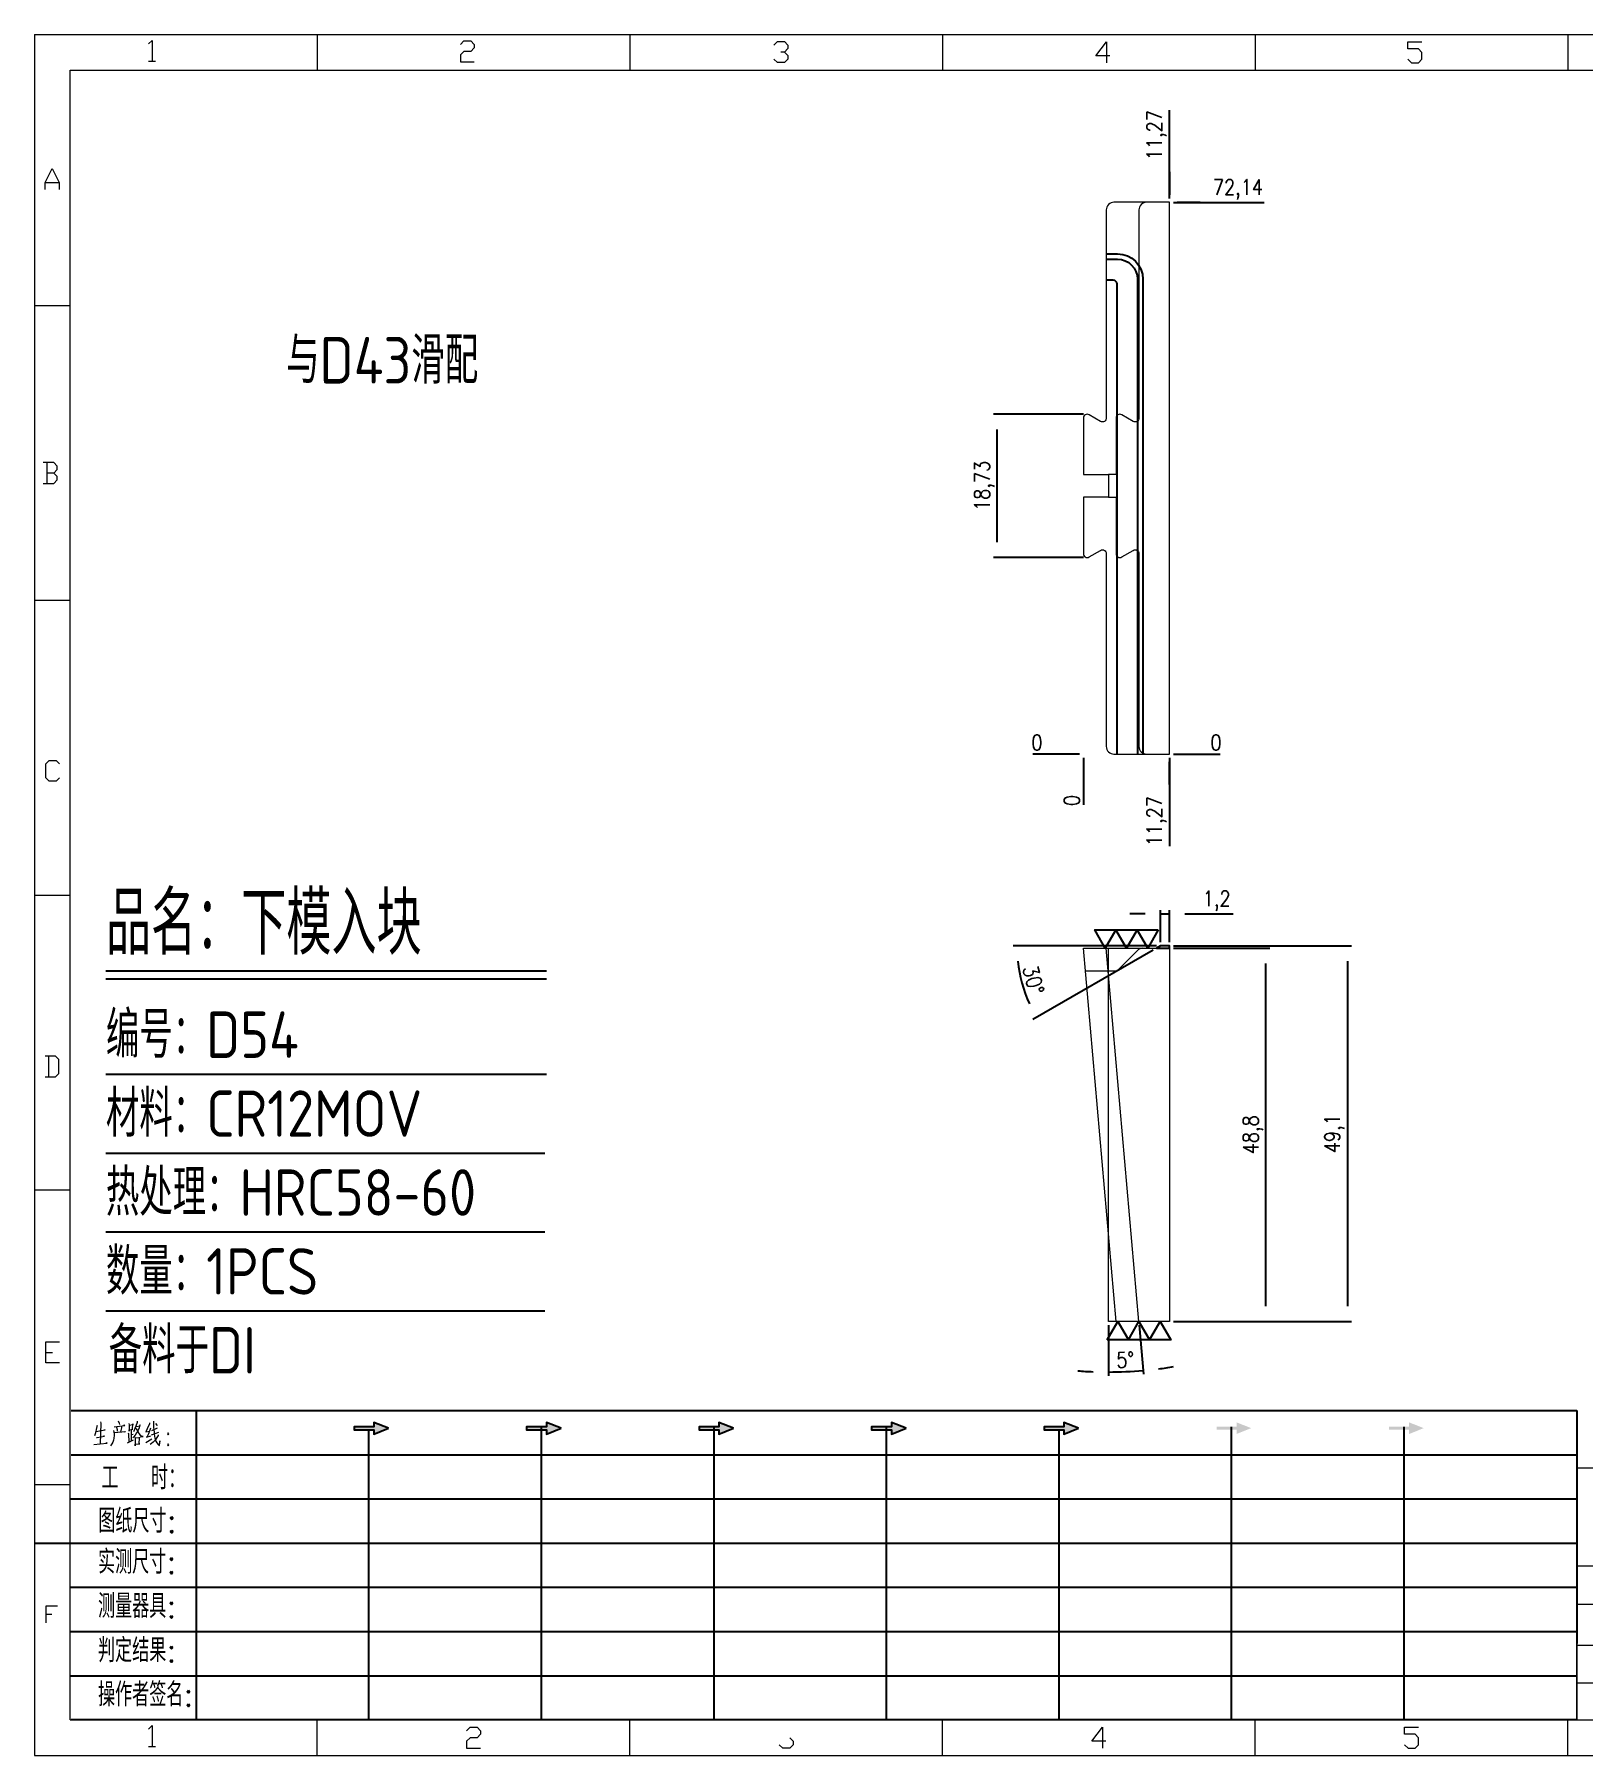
# Model space of a CAD drawing. Header units: millimetres. Extents: x 88508 to 142116, y -5268 to 20283.
# Drawn here: x 109545.7 to 109748.1, y -1151.5 to -926.4 of the extents above; entities that cross this region are included whole.
import ezdxf
from ezdxf.enums import TextEntityAlignment as Align

# ---------------------------------------------------------------- set-up
doc = ezdxf.new("R2010")
doc.units = ezdxf.units.MM
doc.linetypes.add('HIDDEN', pattern=[0])
for name, color, linetype in [('DIM', 4, 'Continuous'), ('LB_P', 2, 'Continuous'), ('TEXT', 4, 'Continuous')]:
    doc.layers.add(name, color=color, linetype=linetype)
doc.styles.add('chinesef_fs', font='simplex.shx', dxfattribs={"bigfont": 'gbcbig.shx'})
doc.styles.add('gbenor', font='gbenor.shx', dxfattribs={"bigfont": 'gbcbig.shx'})
doc.styles.add('GBENOR_', font='gbenor.shx', dxfattribs={"bigfont": 'gbcbig'})
doc.styles.get("Standard").update_dxf_attribs({"font": 'txt.shx', "width": 0.85, "bigfont": 'ctxt.shx'})
doc.styles.add('TXT', font='txt.shx', dxfattribs={"width": 0.8, "bigfont": 'ctxt.shx'})
doc.dimstyles.new('T-2-WX', dxfattribs={"dimtxt": 2, "dimasz": 2, "dimexe": 0.5, "dimexo": 0.5, "dimgap": 0.5, "dimtad": 1, "dimtxsty": 'Standard', "dimblk": 'OPEN30', "dimcen": 0, "dimazin": 3, "dimtfac": 1, "dimtmove": 0, "dimatfit": 3, "dimldrblk": 'OPEN30', "dimlwd": -1, "dimlwe": -1})

# ---------------------------------------------------------------- blocks, each defined once
blk = doc.blocks.new('*D8476')
at = {"layer": 'Defpoints', "color": 0}
for p in [(109694.08, -1045.9), (109706.68, -1045.9), (109694.08, -1094.7)]:
    blk.add_point(p, dxfattribs=at)
at = {"layer": 'DIM', "color": 0, "linetype": 'Continuous'}
for p, q in [((109694.58, -1045.9), (109707.18, -1045.9)), ((109706.68, -1092.7), (109706.68, -1047.9)), ((109694.58, -1094.7), (109707.18, -1094.7))]:
    blk.add_line(p, q, dxfattribs=at)
at = {"layer": 'DIM', "color": 0, "insert": (109704.99, -1070.3), "char_height": 2, "attachment_point": 5, "rotation": 90}
blk.add_mtext('48,8', dxfattribs=at)
blk = doc.blocks.new('_Open30')
blk = doc.blocks.new('*D8477')
at = {"layer": 'Defpoints', "color": 0}
for p in [(109685.81, -1045.9), (109686.08, -1045.9), (109686.08, -1094.7), (109690.08, -1094.7), (109687.6, -1101.29)]:
    blk.add_point(p, dxfattribs=at)
at = {"layer": 'DIM', "color": 0, "linetype": 'Continuous'}
for p, q in [((109686.08, -1095.2), (109686.08, -1101.81)), ((109690.12, -1095.2), (109690.68, -1101.61))]:
    blk.add_line(p, q, dxfattribs=at)
for start, end in [(265.6203, 267.8101), (270, 275), (277.1899, 279.3797)]:
    blk.add_arc((109686.08, -1048.98), 52.33, start, end, dxfattribs=at)
at = {"layer": 'DIM', "color": 0, "insert": (109688.29, -1099.72), "char_height": 2, "attachment_point": 5, "rotation": 2.5}
blk.add_mtext('5%%d', dxfattribs=at)
blk = doc.blocks.new('*D8500')
at = {"layer": 'Defpoints', "color": 0}
for p in [(109682.81, -1020.52), (109694.08, -1020.52), (109699.08, -1020.52)]:
    blk.add_point(p, dxfattribs=at)
at = {"layer": 'DIM', "color": 0, "linetype": 'Continuous'}
blk.add_line((109694.58, -1020.52), (109700.71, -1020.52), dxfattribs=at)
at = {"layer": 'DIM', "color": 0, "insert": (109700.15, -1019.02), "char_height": 2, "attachment_point": 5}
blk.add_mtext('0', dxfattribs=at)
blk = doc.blocks.new('*D8501')
at = {"layer": 'Defpoints', "color": 0}
for p in [(109694.08, -948.39), (109699.08, -948.39), (109682.81, -1020.52)]:
    blk.add_point(p, dxfattribs=at)
at = {"layer": 'DIM', "color": 0, "linetype": 'Continuous'}
for p, q in [((109694.58, -948.39), (109698.08, -948.39)), ((109698.08, -948.39), (109695.08, -948.39)), ((109695.08, -948.39), (109706.46, -948.39))]:
    blk.add_line(p, q, dxfattribs=at)
at = {"layer": 'DIM', "color": 0, "insert": (109703.02, -946.7), "char_height": 2, "attachment_point": 5}
blk.add_mtext('72,14', dxfattribs=at)
blk = doc.blocks.new('*D8502')
at = {"layer": 'Defpoints', "color": 0}
for p in [(109677.81, -1020.52), (109682.81, -1020.52), (109682.81, -1020.52)]:
    blk.add_point(p, dxfattribs=at)
at = {"layer": 'DIM', "color": 0, "linetype": 'Continuous'}
blk.add_line((109682.31, -1020.52), (109676.18, -1020.52), dxfattribs=at)
at = {"layer": 'DIM', "color": 0, "insert": (109676.74, -1019.02), "char_height": 2, "attachment_point": 5}
blk.add_mtext('0', dxfattribs=at)
blk = doc.blocks.new('*D8503')
at = {"layer": 'Defpoints', "color": 0}
for p in [(109682.81, -1020.52), (109694.08, -1020.52), (109694.08, -1025.52)]:
    blk.add_point(p, dxfattribs=at)
at = {"layer": 'DIM', "color": 0, "linetype": 'Continuous'}
for p, q in [((109694.08, -1021.02), (109694.08, -1024.52)), ((109694.08, -1024.52), (109694.08, -1021.52)), ((109694.08, -1021.52), (109694.08, -1032.58))]:
    blk.add_line(p, q, dxfattribs=at)
at = {"layer": 'DIM', "color": 0, "insert": (109692.39, -1029.3), "char_height": 2, "attachment_point": 5, "rotation": 90}
blk.add_mtext('11,27', dxfattribs=at)
blk = doc.blocks.new('*D8504')
at = {"layer": 'Defpoints', "color": 0}
for p in [(109682.81, -1020.52), (109682.81, -1020.52), (109682.81, -1025.52)]:
    blk.add_point(p, dxfattribs=at)
at = {"layer": 'DIM', "color": 0, "linetype": 'Continuous'}
blk.add_line((109682.81, -1021.02), (109682.81, -1027.16), dxfattribs=at)
at = {"layer": 'DIM', "color": 0, "insert": (109681.31, -1026.59), "char_height": 2, "attachment_point": 5, "rotation": 90}
blk.add_mtext('0', dxfattribs=at)
blk = doc.blocks.new('*D8505')
at = {"layer": 'Defpoints', "color": 0}
for p in [(109694.08, -943.39), (109694.08, -948.39), (109682.81, -1020.52)]:
    blk.add_point(p, dxfattribs=at)
at = {"layer": 'DIM', "color": 0, "linetype": 'Continuous'}
for p, q in [((109694.08, -947.39), (109694.08, -936.33)), ((109694.08, -947.89), (109694.08, -944.39)), ((109694.08, -944.39), (109694.08, -947.39))]:
    blk.add_line(p, q, dxfattribs=at)
at = {"layer": 'DIM', "color": 0, "insert": (109692.39, -939.61), "char_height": 2, "attachment_point": 5, "rotation": 90}
blk.add_mtext('11,27', dxfattribs=at)
blk = doc.blocks.new('U40')
for points in [[(351.8, 337.7), (351.8, 333.2), (367, 339.3), (351.8, 345.3), (351.8, 340.8), (331.2, 340.8), (331.2, 337.7)], [(545.7, 339.3), (530.6, 345.3), (530.6, 340.8), (509.9, 340.8), (509.9, 337.7), (530.6, 337.7), (530.6, 333.2)], [(724.5, 339.3), (709.3, 345.3), (709.3, 340.8), (688.7, 340.8), (688.7, 337.7), (709.3, 337.7), (709.3, 333.2)], [(903.3, 339.3), (888.1, 345.3), (888.1, 340.8), (867.5, 340.8), (867.5, 337.7), (888.1, 337.7), (888.1, 333.2)], [(1082.1, 339.3), (1066.9, 345.3), (1066.9, 340.8), (1046.3, 340.8), (1046.3, 337.7), (1066.9, 337.7), (1066.9, 333.2)], [(1245.7, 337.7), (1245.7, 333.2), (1260.9, 339.3), (1245.7, 345.3), (1245.7, 340.8), (1225.1, 340.8), (1225.1, 337.7)], [(1424.5, 337.7), (1424.5, 333.2), (1439.7, 339.3), (1424.5, 345.3), (1424.5, 340.8), (1403.8, 340.8), (1403.8, 337.7)]]:
    blk.add_hatch(color=3).paths.add_polyline_path(points)
at = {"color": 254, "lineweight": 18}
for p, q in [((0, 1783.5), (0, 0)), ((0, 1783.5), (2530.2, 1783.5)), ((941.1, 1783.5), (941.1, 1746.5)), ((1265.1, 1783.5), (1265.1, 1746.5)), ((1589.1, 1783.5), (1589.1, 1746.5)), ((37, 37), (37, 1746.5)), ((37, 1746.5), (2493.2, 1746.5)), ((0, 1502.7), (37, 1502.7)), ((0, 1197.2), (37, 1197.2)), ((0, 891.7), (37, 891.7)), ((0, 586.3), (37, 586.3)), ((1598.1, 298), (2493.2, 298)), ((0, 280.8), (37, 280.8)), ((1598.2, 196.6), (2493.2, 196.6)), ((2493.2, 156.4), (1598.2, 156.4)), ((2493.2, 114.1), (1598.2, 114.1)), ((2493.2, 75), (1598.2, 75)), ((37, 37), (2493.2, 37)), ((941.1, 0), (941.1, 37)), ((1265.1, 0), (1265.1, 37)), ((1589.1, 0), (1589.1, 37)), ((0, 0), (2530.2, 0))]:
    blk.add_line(p, q, dxfattribs=at)
at = {"color": 254, "linetype": 'Continuous', "lineweight": 18}
for p, q in [((293.1, 1783.5), (293.1, 1746.5)), ((617.1, 1783.5), (617.1, 1746.5)), ((1598.1, 298), (1598.1, 37)), ((1598.2, 298), (1598.2, 37)), ((293.1, 0), (293.1, 37)), ((617.1, 0), (617.1, 37))]:
    blk.add_line(p, q, dxfattribs=at)
for p, q in [((38, 357.6), (1598.2, 357.6)), ((1598.2, 357.6), (1598.2, 116.2)), ((38, 311.8), (1598.2, 311.8)), ((37.1, 266), (1598.2, 266)), ((0.1, 220.2), (1598.2, 220.2)), ((37.1, 174.4), (1598.2, 174.4)), ((37.1, 128.6), (1598.2, 128.6)), ((37.1, 82.8), (1598.2, 82.8))]:
    blk.add_line(p, q)
at = {"color": 254}
for p, q in [((167.8, 37), (167.8, 357.6)), ((525.5, 37), (525.5, 340.8)), ((704.3, 37), (704.3, 340.8)), ((883.1, 37), (883.1, 340.8)), ((1240.6, 37), (1240.6, 340.8)), ((1419.4, 37), (1419.4, 340.8)), ((346.7, 37), (346.7, 337.9)), ((1061.9, 37), (1061.9, 337.7)), ((1598.2, 37), (38, 37))]:
    blk.add_line(p, q, dxfattribs=at)
at = {"color": 92, "lineweight": 18}
for points in [[(118.3, 1773.7), (121.9, 1777.3), (121.9, 1755.8)], [(441.4, 1773.1), (445, 1776.7), (452.2, 1776.7), (455.8, 1773.1), (455.8, 1769.5), (452.2, 1765.9), (445, 1765.9), (441.4, 1762.3), (441.4, 1755.1), (455.8, 1755.1)], [(766.4, 1772.4), (770, 1776), (777.2, 1776), (780.8, 1772.4), (780.8, 1768.8), (777.2, 1765.2), (773.6, 1765.2)], [(1114.4, 1761.4), (1100, 1761.4), (1110.8, 1775.8), (1110.8, 1754.2)], [(1423.4, 1757.7), (1427, 1754.1), (1434.2, 1754.1), (1437.8, 1757.7), (1437.8, 1764.9), (1434.2, 1768.5), (1423.4, 1768.5), (1423.4, 1775.7), (1437.8, 1775.7)], [(118.3, 1755.8), (125.5, 1755.8)], [(777.2, 1765.2), (780.8, 1761.6), (780.8, 1758), (777.2, 1754.4), (770, 1754.4), (766.4, 1758)], [(11.1, 1622.8), (11.1, 1630), (18.3, 1644.4), (25.5, 1630), (25.5, 1622.8)], [(11.1, 1630), (25.5, 1630)], [(20, 1329), (23.6, 1332.6), (23.6, 1336.2), (20, 1339.8), (9.2, 1339.8)], [(12.8, 1339.8), (12.8, 1318.2)], [(9.2, 1318.2), (20, 1318.2), (23.6, 1321.8), (23.6, 1325.4), (20, 1329), (12.8, 1329)], [(26.1, 1013.2), (22.5, 1009.6), (15.3, 1009.6), (11.7, 1013.2), (11.7, 1027.6), (15.3, 1031.2), (22.5, 1031.2), (26.1, 1027.6)], [(11, 703.2), (21.8, 703.2), (25.4, 706.8), (25.4, 721.2), (21.8, 724.8), (11, 724.8)], [(14.6, 724.8), (14.6, 703.2)], [(26.1, 407), (11.7, 407), (11.7, 428.6), (26.1, 428.6)], [(11.7, 417.8), (18.9, 417.8)], [(12.3, 137.7), (12.3, 155), (23.8, 155)], [(12.3, 146.4), (18.1, 146.4)], [(118.3, 27.4), (121.9, 31), (121.9, 9.4)], [(447.9, 25.7), (451.5, 29.3), (458.7, 29.3), (462.3, 25.7), (462.3, 22.1), (458.7, 18.5), (451.5, 18.5), (447.9, 14.9), (447.9, 7.7), (462.3, 7.7)], [(782.7, 18.5), (786.3, 14.9), (786.3, 11.3), (782.7, 7.7), (775.5, 7.7), (771.9, 11.3)], [(1110.3, 14.9), (1095.9, 14.9), (1106.7, 29.3), (1106.7, 7.7)], [(1419.9, 11.3), (1423.5, 7.7), (1430.7, 7.7), (1434.3, 11.3), (1434.3, 18.5), (1430.7, 22.1), (1419.9, 22.1), (1419.9, 29.3), (1434.3, 29.3)], [(118.3, 9.4), (125.5, 9.4)]]:
    blk.add_lwpolyline(points, dxfattribs=at)
at = {"color": 92, "lineweight": 0}
for points in [[(65, 342.2), (64.8, 341), (64.1, 337.9), (63.6, 335.7), (62.8, 333.5), (62.1, 331.4)], [(68.4, 345.9), (68.7, 344.4), (68.1, 322.9)], [(82.6, 340.8), (93.7, 342.2), (93.3, 342.4), (92.4, 342)], [(86.1, 336.1), (86, 337.5), (85.3, 339.8)], [(86.7, 346.7), (87.9, 344.6), (88.3, 343)], [(90.3, 341), (90.4, 339.6), (89.1, 335.3)], [(97.8, 344), (98.1, 342.6), (98.1, 340.8), (98.1, 337.9), (98.1, 336.3), (98.2, 337.7), (102.1, 338.3), (101.8, 338.3), (102.1, 343.6), (102.1, 343.2), (102.1, 342.8), (98.2, 342.2)], [(105.5, 341.2), (105.9, 341), (109.6, 341.8), (109.3, 342.6), (108.5, 339.6), (107.6, 337.3), (106.9, 335.9), (105.9, 334.3), (104.3, 332), (103.1, 330.4), (101.9, 329.4)], [(106.6, 346.5), (106.5, 345.2), (105.1, 341.2), (104.2, 338.9), (103.1, 336.3), (102.6, 335.5)], [(104.9, 339.1), (105.3, 338.7), (107, 335.7), (108.6, 333.3), (109.9, 331.2), (110.3, 330.8), (112.6, 330.8), (110.2, 331.2), (109, 332.6)], [(119.3, 344.8), (119.1, 343.8), (116.8, 338.5), (115.4, 335.5), (119.3, 336.3)], [(120.3, 339.4), (118.1, 333.5), (116.4, 330), (116.1, 329.8), (120.5, 331.4)], [(121.7, 336.7), (127.7, 339.6)], [(123.4, 346.5), (123.5, 345.4), (123.5, 340.8), (123.8, 337.3), (124, 335.3), (124.2, 333.1), (124.5, 331), (124.8, 329), (125.2, 327.4), (125.9, 325.7), (126.9, 323.9), (127.9, 322.7), (128.9, 321.7), (129.6, 321.3), (129.9, 326.1), (129.4, 321.5)], [(127.7, 341.6), (127.2, 342.4), (125.7, 344.2)], [(61.4, 322.3), (68.2, 322.9), (75.3, 323.7), (74.9, 323.9), (73.8, 323.5)], [(63.8, 335.9), (73.4, 337.5), (73.1, 337.7), (72.5, 337.3)], [(64.5, 329.6), (64.8, 329.6), (65.1, 329.6), (72.5, 331), (71.9, 331), (70.9, 330.8)], [(82.6, 335.1), (82.6, 331.8), (82.3, 329), (81.9, 326.8), (81.2, 324.9), (80.3, 323.1), (79.6, 321.9), (78.8, 320.9)], [(93.3, 335.5), (94.1, 335.7), (94.3, 335.5), (82.6, 334.3), (82.6, 335.1), (82.2, 336.9)], [(96.5, 323.9), (102.8, 327.2)], [(97.2, 334.3), (97.5, 333.5), (97.7, 324.7)], [(100.2, 337.9), (100.1, 325.9)], [(100.2, 332.6), (102.4, 333.1)], [(104.2, 330), (104.5, 329), (104.5, 321.1), (104.3, 322.1), (104.5, 322.7), (109.2, 323.1), (108.6, 323.1), (109, 329.2), (109, 330), (109.3, 329.4), (108.6, 329.4), (104.6, 328.8)], [(115.3, 324.3), (121.5, 328.2)], [(128.2, 332.4), (128.1, 331.6), (126.9, 329.6), (125.8, 328), (124.5, 326.3), (123, 324.7), (121.4, 323.3), (120.1, 322.3)], [(121.4, 332.2), (128.8, 335.1)]]:
    blk.add_lwpolyline(points, dxfattribs=at)
for points in [[(367, 339.3), (351.8, 345.3), (351.8, 340.8), (331.2, 340.8), (331.2, 337.7), (351.8, 337.7), (351.8, 333.2), (367, 339.3)], [(545.7, 339.3), (530.6, 345.3), (530.6, 340.8), (509.9, 340.8), (509.9, 337.7), (530.6, 337.7), (530.6, 333.2), (545.7, 339.3)], [(724.5, 339.3), (709.3, 345.3), (709.3, 340.8), (688.7, 340.8), (688.7, 337.7), (709.3, 337.7), (709.3, 333.2), (724.5, 339.3)], [(903.3, 339.3), (888.1, 345.3), (888.1, 340.8), (867.5, 340.8), (867.5, 337.7), (888.1, 337.7), (888.1, 333.2), (903.3, 339.3)], [(1082.1, 339.3), (1066.9, 345.3), (1066.9, 340.8), (1046.3, 340.8), (1046.3, 337.7), (1066.9, 337.7), (1066.9, 333.2), (1082.1, 339.3)]]:
    blk.add_lwpolyline(points)
for points in [[(138.7, 332.4), (139.4, 333.5), (138.7, 334.5), (138, 333.5)], [(138.7, 320.9), (139.4, 321.9), (138.7, 322.9), (138, 321.9)]]:
    blk.add_lwpolyline(points, close=True, dxfattribs=at)
at = {"color": 3, "style": 'chinesef_fs'}
for s, p in [('工  时：', (69.5, 275.7)), ('图纸尺寸:', (66.2, 230.9)), ('实测尺寸:', (65.9, 188.4)), ('测量器具:', (65.9, 142.6)), ('判定结果:', (65.9, 96.8)), ('操作者签名:', (65.9, 51))]:
    blk.add_text(s, height=24.57, dxfattribs=at).set_placement(p)
at = {"lineweight": 18, "style": 'GBENOR_'}
blk.add_attdef('文档路径', (2126, 386.9), '', height=17.8, dxfattribs=at)
at = {"lineweight": 20, "style": 'TXT'}
for tag, height, p in [('18-**-**', 16.3, (1866.6, 256.2)), ('客户名称', 16.1, (1741.1, 134, 0)), ('料厚:', 16.1, (1741.3, 93.2, 0))]:
    blk.add_attdef(tag, text='', height=height, dxfattribs=at).set_placement(p, align=Align.MIDDLE)
for tag, p, height in [('88888', (1850.9, 207.5), 14.9), ('材质:', (1691.2, 168, 0), 16.1), ('核准', (1869.4, 127.5, 0), 16.1), ('设计', (1868.8, 88.3, 0), 16.1), ('绘图', (1868.2, 49.1, 0), 16.1)]:
    blk.add_attdef(tag, p, '', height=height, dxfattribs=at)
for tag, p, height, width in [('3', (2234.7, 206.9), 15.8, 0.7), ('4', (2234.7, 167.4), 15.8, 0.7), ('核准日期', (2041.1, 124.2, 0), 16.1, 0.68), ('设计日期', (2041.1, 84.5, 0), 16.1, 0.68), ('1', (2251.9, 85.9), 14.6, 0.7), ('绘图日期', (2040.9, 46.4, 0), 16.1, 0.68), ('2', (2235, 49.2), 14.6, 0.7)]:
    blk.add_attdef(tag, p, '', height=height, dxfattribs=dict(at, width=width))
blk = doc.blocks.new('*D8742')
at = {"layer": 'Defpoints', "color": 0}
for p in [(109671.56, -976.09), (109683.31, -976.09), (109683.31, -994.82)]:
    blk.add_point(p, dxfattribs=at)
at = {"layer": 'DIM', "color": 0}
for p, q in [((109682.81, -976.09), (109671.06, -976.09)), ((109671.56, -992.82), (109671.56, -978.09)), ((109682.81, -994.82), (109671.06, -994.82))]:
    blk.add_line(p, q, dxfattribs=at)
at = {"layer": 'DIM', "color": 0, "insert": (109669.87, -985.46), "char_height": 2, "attachment_point": 5, "rotation": 90}
blk.add_mtext('18,73', dxfattribs=at)
blk = doc.blocks.new('*D9960')
at = {"layer": 'Defpoints', "color": 0}
for p in [(109694.08, -1045.6), (109694.08, -1094.7), (109717.35, -1094.7)]:
    blk.add_point(p, dxfattribs=at)
at = {"layer": 'DIM', "color": 0}
for p, q in [((109694.58, -1045.6), (109717.85, -1045.6)), ((109717.35, -1047.6), (109717.35, -1092.7)), ((109694.58, -1094.7), (109717.85, -1094.7))]:
    blk.add_line(p, q, dxfattribs=at)
at = {"layer": 'DIM', "color": 0, "insert": (109715.66, -1070.15), "char_height": 2, "attachment_point": 5, "rotation": 90}
blk.add_mtext('49,1', dxfattribs=at)
blk = doc.blocks.new('*D9961')
at = {"layer": 'Defpoints', "color": 0}
for p in [(109692.36, -1045.9), (109692.88, -1045.6), (109692.88, -1045.6), (109694.08, -1045.6), (109674.43, -1048.86)]:
    blk.add_point(p, dxfattribs=at)
at = {"layer": 'DIM', "color": 0}
for p, q in [((109692.38, -1045.6), (109673.64, -1045.6)), ((109691.93, -1046.15), (109676.22, -1055.22))]:
    blk.add_line(p, q, dxfattribs=at)
blk.add_arc((109692.88, -1045.6), 18.74, 186.1187, 203.8813, dxfattribs=at)
at = {"layer": 'DIM', "color": 0, "insert": (109676.28, -1050.05), "char_height": 2, "attachment_point": 5, "rotation": 285}
blk.add_mtext('30%%d', dxfattribs=at)
blk = doc.blocks.new('*D9962')
at = {"layer": 'Defpoints', "color": 0}
for p in [(109694.08, -1041.41), (109692.88, -1045.6), (109694.08, -1045.6)]:
    blk.add_point(p, dxfattribs=at)
at = {"layer": 'DIM', "color": 0}
for p, q in [((109690.88, -1041.41), (109688.88, -1041.41)), ((109692.88, -1045.1), (109692.88, -1040.91)), ((109692.88, -1041.41), (109694.08, -1041.41)), ((109694.08, -1045.1), (109694.08, -1040.91)), ((109696.08, -1041.41), (109702.4, -1041.41))]:
    blk.add_line(p, q, dxfattribs=at)
at = {"layer": 'DIM', "color": 0, "insert": (109700.24, -1039.72), "char_height": 2, "attachment_point": 5}
blk.add_mtext('1,2', dxfattribs=at)

msp = doc.modelspace()

# ---------------------------------------------------------------- linework, layer by layer
at = {"layer": 'DIM', "color": 4, "linetype": 'Continuous', "lineweight": 25}
for p, q in [((109555.012, -1048.865), (109612.628, -1048.865)), ((109555.012, -1049.927), (109612.628, -1049.927)), ((109555.012, -1062.366), (109612.628, -1062.366)), ((109555.012, -1072.681), (109612.378, -1072.681)), ((109555.012, -1082.996), (109612.378, -1082.996)), ((109555.012, -1093.312), (109612.378, -1093.312))]:
    msp.add_line(p, q, dxfattribs=at)
at = {"layer": 'LB_P', "linetype": 'Continuous', "lineweight": 15}
msp.add_lwpolyline([(109694.08, -948.386), (109686.81, -948.386, 0.4142136), (109685.81, -949.386), (109685.81, -976.589, -0.5773503), (109685.06, -977.022), (109683.56, -976.156, 0.5773503), (109682.81, -976.589), (109682.81, -983.955), (109686.08, -983.955), (109686.08, -986.955), (109682.81, -986.955), (109682.81, -994.321, 0.5773503), (109683.56, -994.754), (109685.06, -993.888, -0.5773503), (109685.81, -994.321), (109685.81, -1019.524, 0.4142136), (109686.81, -1020.524), (109694.08, -1020.524)], format="xyb", close=True, dxfattribs=at)
at = {"layer": 'LB_P', "linetype": 'HIDDEN', "lineweight": 15}
for points in [[(109691.08, -948.386, 0.4142136), (109690.08, -949.386), (109690.08, -976.589, -0.5773503), (109689.33, -977.022), (109687.83, -976.156, 0.5773503), (109687.08, -976.589), (109687.08, -983.955), (109686.08, -983.955), (109686.08, -986.955), (109687.08, -986.955), (109687.08, -994.321, 0.5773503), (109687.83, -994.754), (109689.33, -993.888, -0.5773503), (109690.08, -994.321), (109690.08, -1019.524, 0.4142136), (109691.08, -1020.524)], [(109690.591, -1045.902, 0.1989124), (109689.884, -1046.194), (109687.177, -1048.902), (109683.073, -1048.902)]]:
    msp.add_lwpolyline(points, format="xyb", dxfattribs=at)
at = {"layer": 'LB_P'}
for points in [[(109685.81, -955.125), (109687.28, -955.125, -0.4142135), (109690.591, -958.436), (109690.591, -1020.524)], [(109685.81, -955.832), (109687.28, -955.832, -0.4142135), (109689.884, -958.436), (109689.884, -1020.524)], [(109685.81, -958.539), (109686.677, -958.539, -0.4142135), (109687.177, -959.039), (109687.177, -1020.524)]]:
    msp.add_lwpolyline(points, format="xyb", dxfattribs=at)
at = {"layer": 'LB_P', "color": 4, "linetype": 'Continuous'}
for points in [[(109692.602, -1043.502), (109691.216, -1045.902), (109689.831, -1043.502), (109688.445, -1045.902), (109687.059, -1043.502), (109685.674, -1045.902), (109684.288, -1043.502), (109692.602, -1043.502)], [(109685.923, -1097.102), (109687.309, -1094.702), (109688.694, -1097.102), (109690.08, -1094.702), (109691.465, -1097.102), (109692.851, -1094.702), (109694.237, -1097.102), (109685.923, -1097.102)]]:
    msp.add_lwpolyline(points, close=True, dxfattribs=at)
at = {"layer": 'LB_P', "lineweight": 15}
for points in [[(109687.08, -1094.702), (109682.81, -1045.902), (109694.08, -1045.902), (109694.08, -1094.702), (109686.08, -1094.702), (109686.08, -1045.902)], [(109690.08, -1094.702), (109685.81, -1045.902)]]:
    msp.add_lwpolyline(points, dxfattribs=at)
at = {"layer": 'LB_P'}
msp.add_lwpolyline([(109692.36, -1045.902), (109694.08, -1045.902), (109694.08, -1045.602), (109692.88, -1045.602)], close=True, dxfattribs=at)

# ---------------------------------------------------------------- block references
at = {"ltscale": 3, "xscale": 0.1261676565939178, "yscale": 0.1261676565939178, "zscale": 0.1261676565939178}
msp.add_blockref('U40', (109545.665, -1151.456), dxfattribs=at)

# ---------------------------------------------------------------- texts
at = {"layer": 'DIM', "color": 3, "linetype": 'Continuous', "lineweight": 25, "style": 'gbenor'}
for s, height, p in [('品名：下模入块', 8.1915, (109555.012, -1046.741)), ('编号：D54', 6.0678, (109555.012, -1060.242)), ('材料：CR12MOV', 6.0678, (109555.012, -1070.557)), ('热处理：HRC58-60', 6.06778, (109555.012, -1080.873)), ('数量：1PCS', 6.0678, (109555.012, -1091.188)), ('备料于DI', 6.0678, (109555.381, -1101.503))]:
    msp.add_text(s, height=height, dxfattribs=at).set_placement(p)
at = {"layer": 'TEXT', "color": 4, "style": 'gbenor'}
msp.add_text('与D43滑配', height=6.075, dxfattribs=at).set_placement((109578.574, -972.078))

# ---------------------------------------------------------------- dimensions: what is measured, and where the dimension line sits
at = {"layer": 'DIM', "color": 4, "linetype": 'Continuous'}
for feature_location, offset, dtype, origin, picture, middle in [((109694.08, -948.386), (0, 5), 1, (109682.81, -1020.524), '*D8505', (109692.389, -939.607)), ((109694.08, -948.386), (5, 0), 0, (109682.81, -1020.524), '*D8501', (109703.02, -946.695)), ((109682.810406832, -1020.52447719), (-5, 0), 0, (109682.810406832, -1020.52447719), '*D8502', (109676.743740165, -1019.02447719)), ((109694.079853622, -1020.52447719), (5, 0), 0, (109682.810406832, -1020.52447719), '*D8500', (109700.146520288, -1019.02447719)), ((109682.810406832, -1020.52447719), (0, -5), 1, (109682.810406832, -1020.52447719), '*D8504', (109681.310406832, -1026.591143856)), ((109694.08, -1020.524), (0, -5), 1, (109682.81, -1020.524), '*D8503', (109692.389, -1029.303))]:
    dim = msp.add_ordinate_dim(feature_location=feature_location, offset=offset, dtype=dtype, origin=origin, dimstyle='T-2-WX', dxfattribs=at)
    dim.commit()
    dim.dimension.update_dxf_attribs({"geometry": picture, "text_midpoint": middle})
at = {"layer": 'DIM', "color": 4}
dim = msp.add_linear_dim(base=(109671.561, -976.089), p1=(109683.31, -994.821), p2=(109683.31, -976.089), angle=90, dimstyle='T-2-WX', dxfattribs=at)
dim.commit()
dim.dimension.update_dxf_attribs({"geometry": '*D8742', "text_midpoint": (109669.87, -985.455)})
at = {"layer": 'DIM'}
dim = msp.add_linear_dim(base=(109694.08, -1041.413), p1=(109692.88, -1045.602), p2=(109694.08, -1045.602), dimstyle='T-2-WX', dxfattribs=at)
dim.commit()
dim.dimension.update_dxf_attribs({"geometry": '*D9962', "text_midpoint": (109700.239, -1039.723)})
dim = msp.add_angular_dim_2l(base=(109674.4275, -1048.8553), line1=((109694.0799, -1045.6016), (109692.8799, -1045.6016)), line2=((109692.8799, -1045.6016), (109692.3602, -1045.9016)), dimstyle='T-2-WX', dxfattribs=at)
dim.commit()
dim.dimension.update_dxf_attribs({"geometry": '*D9961', "text_midpoint": (109676.2762, -1050.0505)})
at = {"layer": 'DIM', "color": 4, "linetype": 'Continuous'}
dim = msp.add_angular_dim_2l(base=(109687.602, -1101.29), line1=((109690.08, -1094.702), (109685.81, -1045.902)), line2=((109686.08, -1094.702), (109686.08, -1045.902)), dimstyle='T-2-WX', dxfattribs=at)
dim.commit()
dim.dimension.update_dxf_attribs({"geometry": '*D8477', "text_midpoint": (109688.295, -1099.717)})
at = {"layer": 'DIM'}
dim = msp.add_linear_dim(base=(109717.35, -1094.702), p1=(109694.08, -1045.602), p2=(109694.08, -1094.702), angle=90, dimstyle='T-2-WX', dxfattribs=at)
dim.commit()
dim.dimension.update_dxf_attribs({"geometry": '*D9960', "text_midpoint": (109715.66, -1070.152)})
at = {"layer": 'DIM', "color": 4, "linetype": 'Continuous'}
dim = msp.add_linear_dim(base=(109706.676, -1045.902), p1=(109694.08, -1094.702), p2=(109694.08, -1045.902), angle=90, dimstyle='T-2-WX', dxfattribs=at)
dim.commit()
dim.dimension.update_dxf_attribs({"geometry": '*D8476', "text_midpoint": (109704.986, -1070.302)})

doc.saveas('drawing.dxf')
